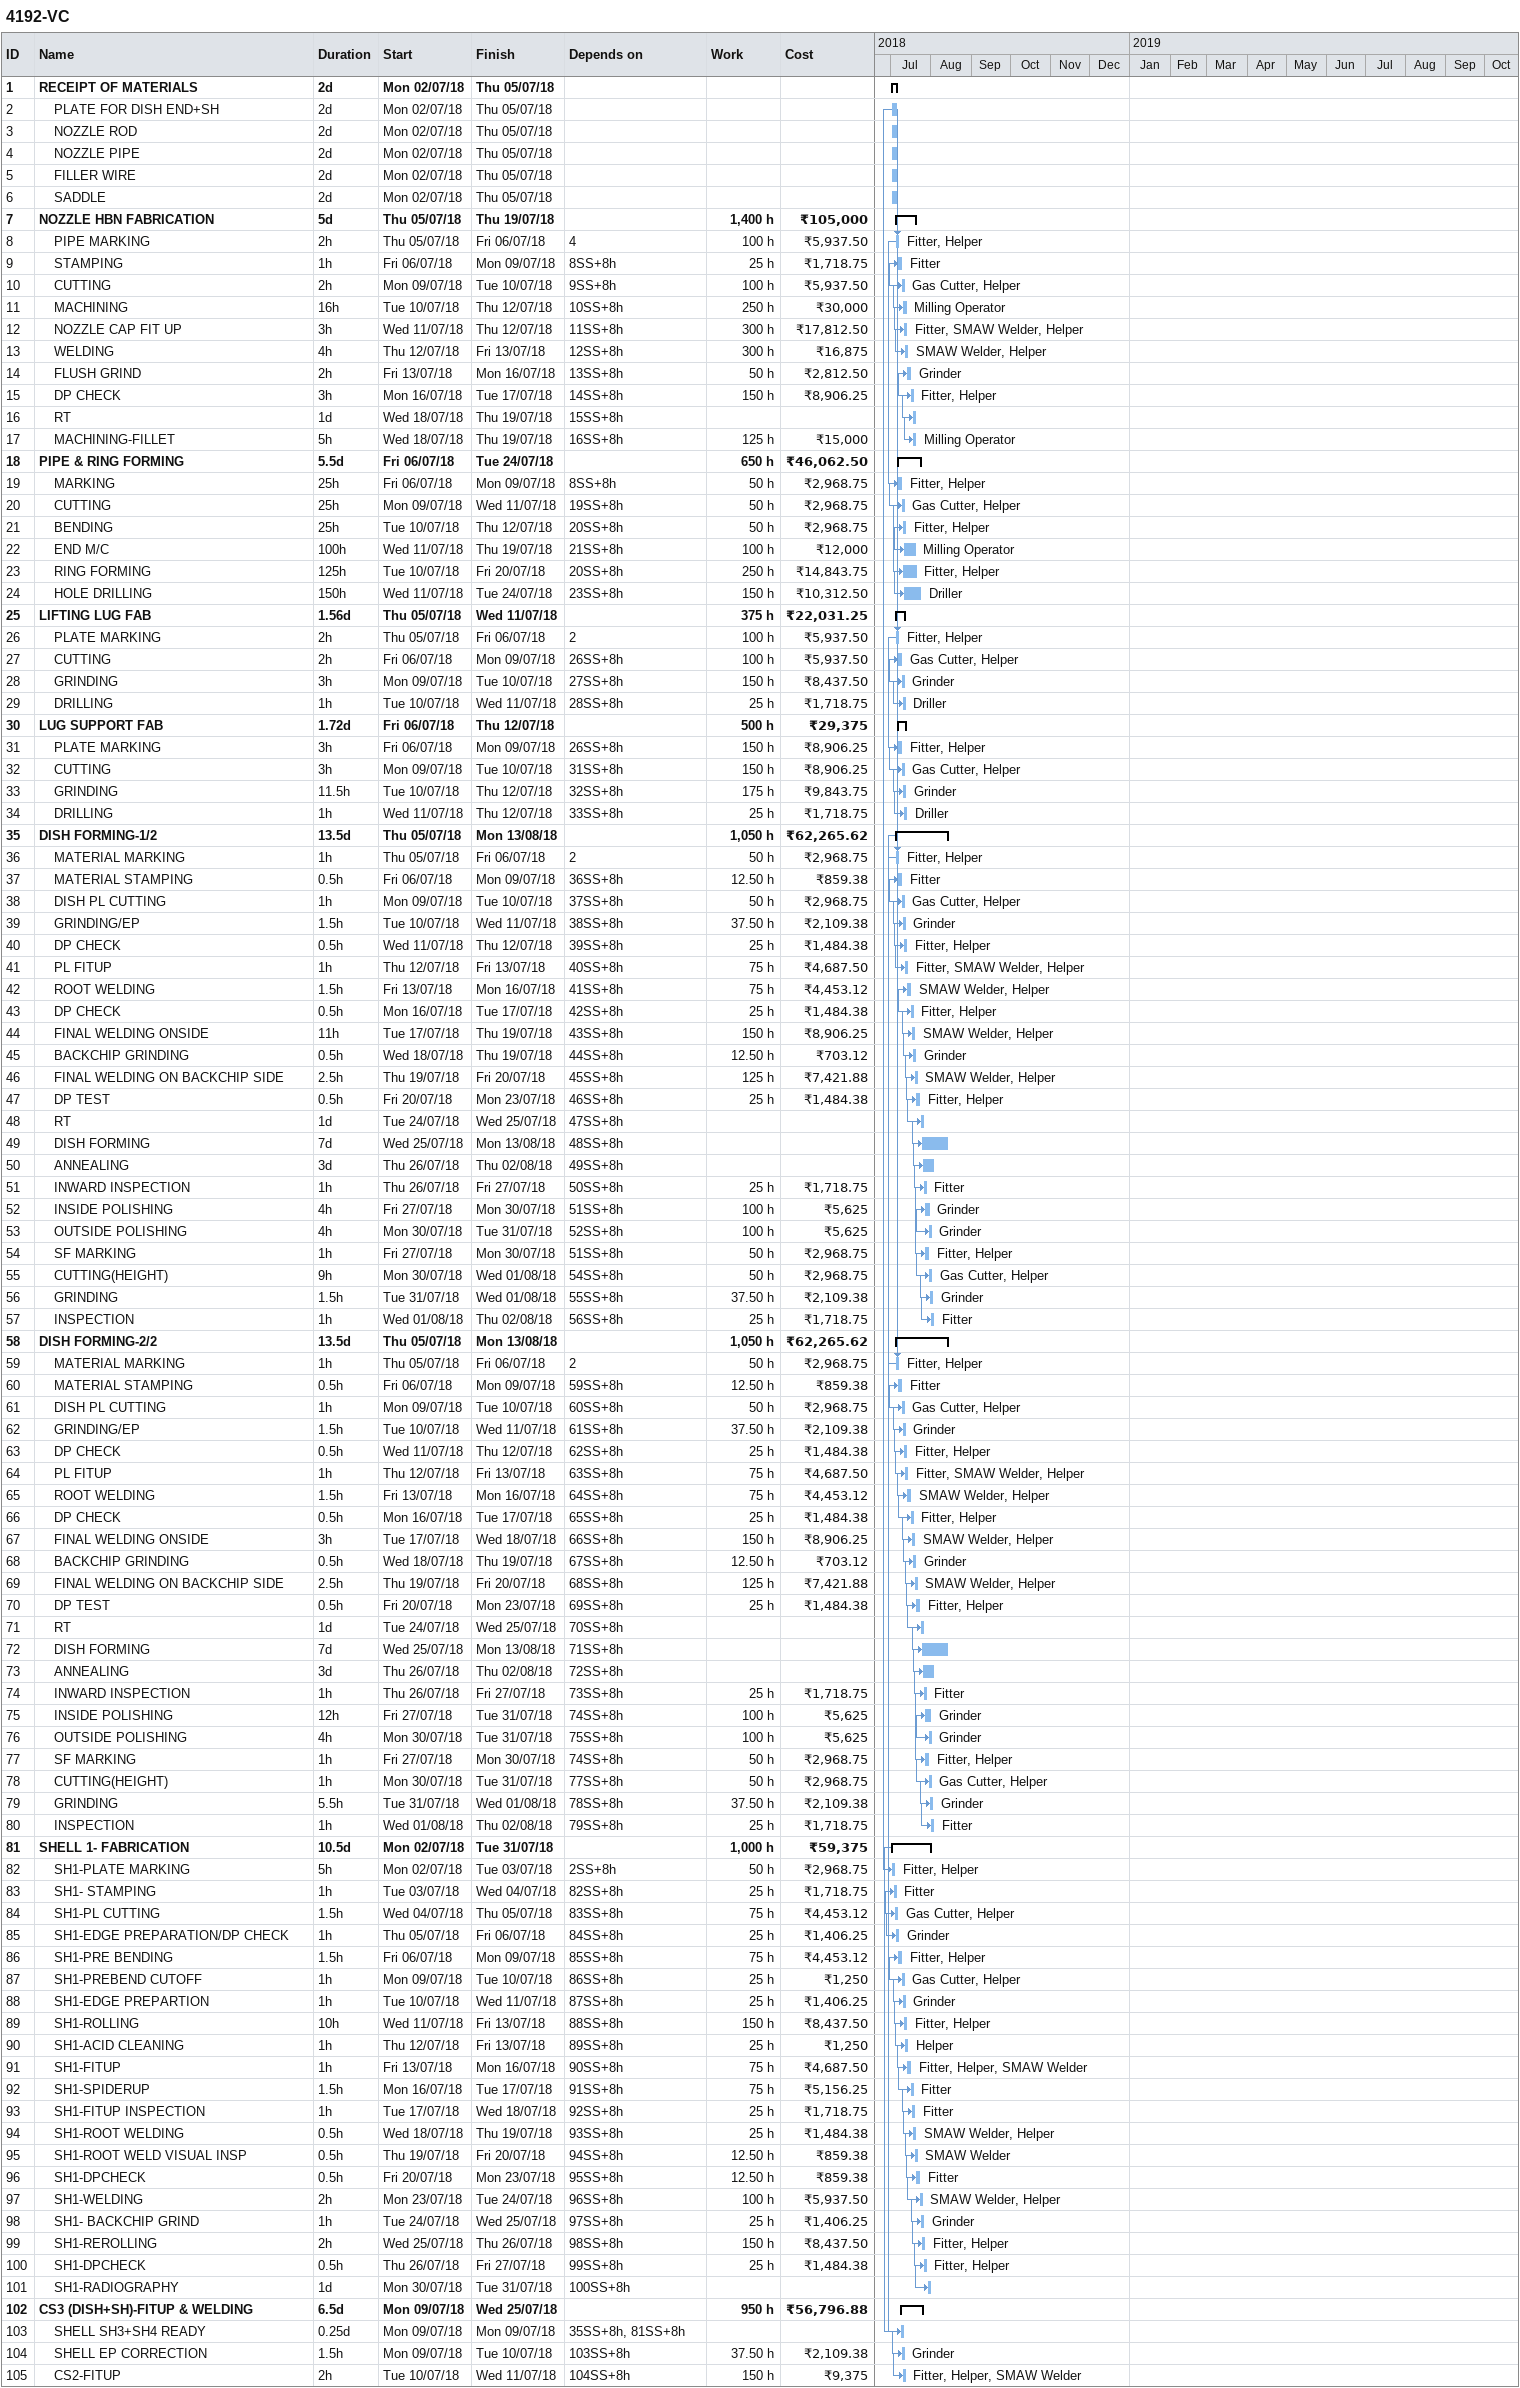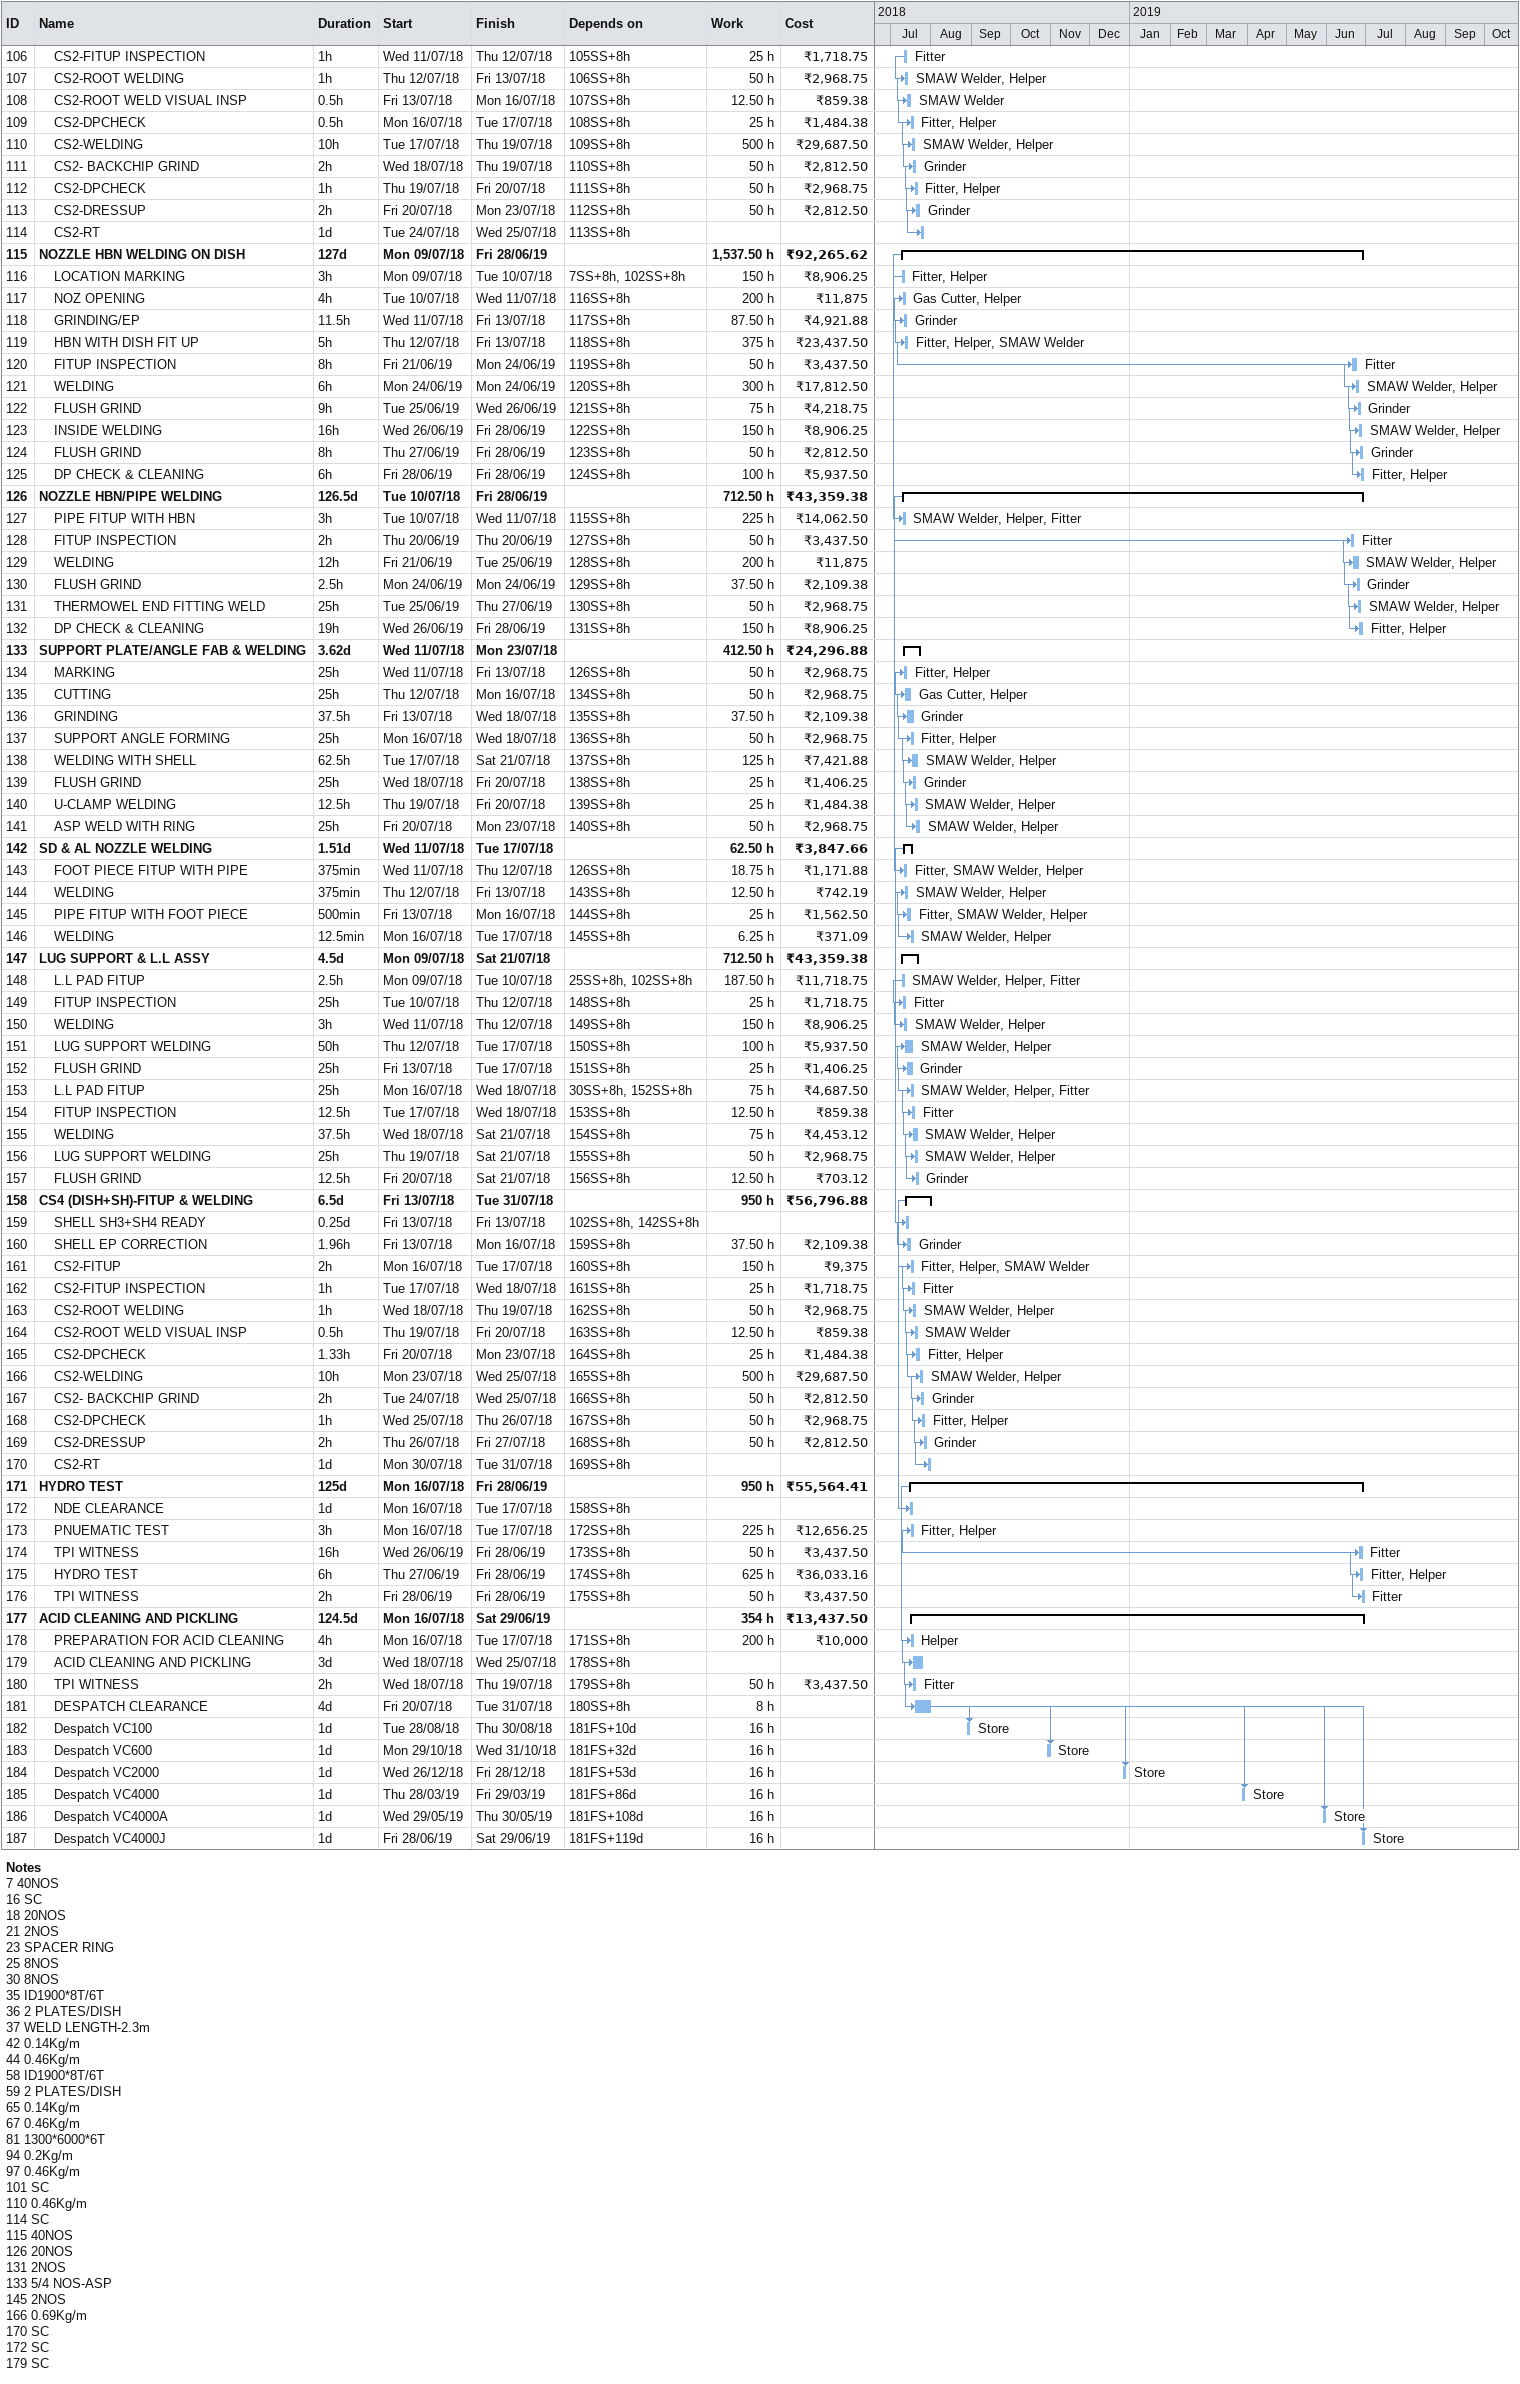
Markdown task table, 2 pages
4192-VC

| ID | Level | Task | Duration | Start | Finish | Predecessors | Resources | Work (h) | Cost (₹) |
|---|---|---|---|---|---|---|---|---|---|
| 1 | 1 | **RECEIPT OF MATERIALS** | 2d | 2018-07-02 | 2018-07-05 |  |  |  |  |
| 2 | 2 | PLATE FOR DISH END+SH | 2d | 2018-07-02 | 2018-07-05 |  |  |  |  |
| 3 | 2 | NOZZLE ROD | 2d | 2018-07-02 | 2018-07-05 |  |  |  |  |
| 4 | 2 | NOZZLE PIPE | 2d | 2018-07-02 | 2018-07-05 |  |  |  |  |
| 5 | 2 | FILLER WIRE | 2d | 2018-07-02 | 2018-07-05 |  |  |  |  |
| 6 | 2 | SADDLE | 2d | 2018-07-02 | 2018-07-05 |  |  |  |  |
| 7 | 1 | **NOZZLE HBN FABRICATION** | 5d | 2018-07-05 | 2018-07-19 |  |  | 1400 | 105000 |
| 8 | 2 | PIPE MARKING | 2h | 2018-07-05 | 2018-07-06 | 4 | Fitter, Helper | 100 | 5937.50 |
| 9 | 2 | STAMPING | 1h | 2018-07-06 | 2018-07-09 | 8SS+8h | Fitter | 25 | 1718.75 |
| 10 | 2 | CUTTING | 2h | 2018-07-09 | 2018-07-10 | 9SS+8h | Gas Cutter, Helper | 100 | 5937.50 |
| 11 | 2 | MACHINING | 16h | 2018-07-10 | 2018-07-12 | 10SS+8h | Milling Operator | 250 | 30000 |
| 12 | 2 | NOZZLE CAP FIT UP | 3h | 2018-07-11 | 2018-07-12 | 11SS+8h | Fitter, SMAW Welder, Helper | 300 | 17812.50 |
| 13 | 2 | WELDING | 4h | 2018-07-12 | 2018-07-13 | 12SS+8h | SMAW Welder, Helper | 300 | 16875 |
| 14 | 2 | FLUSH GRIND | 2h | 2018-07-13 | 2018-07-16 | 13SS+8h | Grinder | 50 | 2812.50 |
| 15 | 2 | DP CHECK | 3h | 2018-07-16 | 2018-07-17 | 14SS+8h | Fitter, Helper | 150 | 8906.25 |
| 16 | 2 | RT | 1d | 2018-07-18 | 2018-07-19 | 15SS+8h |  |  |  |
| 17 | 2 | MACHINING-FILLET | 5h | 2018-07-18 | 2018-07-19 | 16SS+8h | Milling Operator | 125 | 15000 |
| 18 | 1 | **PIPE & RING FORMING** | 5.5d | 2018-07-06 | 2018-07-24 |  |  | 650 | 46062.50 |
| 19 | 2 | MARKING | 25h | 2018-07-06 | 2018-07-09 | 8SS+8h | Fitter, Helper | 50 | 2968.75 |
| 20 | 2 | CUTTING | 25h | 2018-07-09 | 2018-07-11 | 19SS+8h | Gas Cutter, Helper | 50 | 2968.75 |
| 21 | 2 | BENDING | 25h | 2018-07-10 | 2018-07-12 | 20SS+8h | Fitter, Helper | 50 | 2968.75 |
| 22 | 2 | END M/C | 100h | 2018-07-11 | 2018-07-19 | 21SS+8h | Milling Operator | 100 | 12000 |
| 23 | 2 | RING FORMING | 125h | 2018-07-10 | 2018-07-20 | 20SS+8h | Fitter, Helper | 250 | 14843.75 |
| 24 | 2 | HOLE DRILLING | 150h | 2018-07-11 | 2018-07-24 | 23SS+8h | Driller | 150 | 10312.50 |
| 25 | 1 | **LIFTING LUG FAB** | 1.56d | 2018-07-05 | 2018-07-11 |  |  | 375 | 22031.25 |
| 26 | 2 | PLATE MARKING | 2h | 2018-07-05 | 2018-07-06 | 2 | Fitter, Helper | 100 | 5937.50 |
| 27 | 2 | CUTTING | 2h | 2018-07-06 | 2018-07-09 | 26SS+8h | Gas Cutter, Helper | 100 | 5937.50 |
| 28 | 2 | GRINDING | 3h | 2018-07-09 | 2018-07-10 | 27SS+8h | Grinder | 150 | 8437.50 |
| 29 | 2 | DRILLING | 1h | 2018-07-10 | 2018-07-11 | 28SS+8h | Driller | 25 | 1718.75 |
| 30 | 1 | **LUG SUPPORT FAB** | 1.72d | 2018-07-06 | 2018-07-12 |  |  | 500 | 29375 |
| 31 | 2 | PLATE MARKING | 3h | 2018-07-06 | 2018-07-09 | 26SS+8h | Fitter, Helper | 150 | 8906.25 |
| 32 | 2 | CUTTING | 3h | 2018-07-09 | 2018-07-10 | 31SS+8h | Gas Cutter, Helper | 150 | 8906.25 |
| 33 | 2 | GRINDING | 11.5h | 2018-07-10 | 2018-07-12 | 32SS+8h | Grinder | 175 | 9843.75 |
| 34 | 2 | DRILLING | 1h | 2018-07-11 | 2018-07-12 | 33SS+8h | Driller | 25 | 1718.75 |
| 35 | 1 | **DISH FORMING-1/2** | 13.5d | 2018-07-05 | 2018-08-13 |  |  | 1050 | 62265.62 |
| 36 | 2 | MATERIAL MARKING | 1h | 2018-07-05 | 2018-07-06 | 2 | Fitter, Helper | 50 | 2968.75 |
| 37 | 2 | MATERIAL STAMPING | 0.5h | 2018-07-06 | 2018-07-09 | 36SS+8h | Fitter | 12.50 | 859.38 |
| 38 | 2 | DISH PL CUTTING | 1h | 2018-07-09 | 2018-07-10 | 37SS+8h | Gas Cutter, Helper | 50 | 2968.75 |
| 39 | 2 | GRINDING/EP | 1.5h | 2018-07-10 | 2018-07-11 | 38SS+8h | Grinder | 37.50 | 2109.38 |
| 40 | 2 | DP CHECK | 0.5h | 2018-07-11 | 2018-07-12 | 39SS+8h | Fitter, Helper | 25 | 1484.38 |
| 41 | 2 | PL FITUP | 1h | 2018-07-12 | 2018-07-13 | 40SS+8h | Fitter, SMAW Welder, Helper | 75 | 4687.50 |
| 42 | 2 | ROOT WELDING | 1.5h | 2018-07-13 | 2018-07-16 | 41SS+8h | SMAW Welder, Helper | 75 | 4453.12 |
| 43 | 2 | DP CHECK | 0.5h | 2018-07-16 | 2018-07-17 | 42SS+8h | Fitter, Helper | 25 | 1484.38 |
| 44 | 2 | FINAL WELDING ONSIDE | 11h | 2018-07-17 | 2018-07-19 | 43SS+8h | SMAW Welder, Helper | 150 | 8906.25 |
| 45 | 2 | BACKCHIP GRINDING | 0.5h | 2018-07-18 | 2018-07-19 | 44SS+8h | Grinder | 12.50 | 703.12 |
| 46 | 2 | FINAL WELDING ON BACKCHIP SIDE | 2.5h | 2018-07-19 | 2018-07-20 | 45SS+8h | SMAW Welder, Helper | 125 | 7421.88 |
| 47 | 2 | DP TEST | 0.5h | 2018-07-20 | 2018-07-23 | 46SS+8h | Fitter, Helper | 25 | 1484.38 |
| 48 | 2 | RT | 1d | 2018-07-24 | 2018-07-25 | 47SS+8h |  |  |  |
| 49 | 2 | DISH FORMING | 7d | 2018-07-25 | 2018-08-13 | 48SS+8h |  |  |  |
| 50 | 2 | ANNEALING | 3d | 2018-07-26 | 2018-08-02 | 49SS+8h |  |  |  |
| 51 | 2 | INWARD INSPECTION | 1h | 2018-07-26 | 2018-07-27 | 50SS+8h | Fitter | 25 | 1718.75 |
| 52 | 2 | INSIDE POLISHING | 4h | 2018-07-27 | 2018-07-30 | 51SS+8h | Grinder | 100 | 5625 |
| 53 | 2 | OUTSIDE POLISHING | 4h | 2018-07-30 | 2018-07-31 | 52SS+8h | Grinder | 100 | 5625 |
| 54 | 2 | SF MARKING | 1h | 2018-07-27 | 2018-07-30 | 51SS+8h | Fitter, Helper | 50 | 2968.75 |
| 55 | 2 | CUTTING(HEIGHT) | 9h | 2018-07-30 | 2018-08-01 | 54SS+8h | Gas Cutter, Helper | 50 | 2968.75 |
| 56 | 2 | GRINDING | 1.5h | 2018-07-31 | 2018-08-01 | 55SS+8h | Grinder | 37.50 | 2109.38 |
| 57 | 2 | INSPECTION | 1h | 2018-08-01 | 2018-08-02 | 56SS+8h | Fitter | 25 | 1718.75 |
| 58 | 1 | **DISH FORMING-2/2** | 13.5d | 2018-07-05 | 2018-08-13 |  |  | 1050 | 62265.62 |
| 59 | 2 | MATERIAL MARKING | 1h | 2018-07-05 | 2018-07-06 | 2 | Fitter, Helper | 50 | 2968.75 |
| 60 | 2 | MATERIAL STAMPING | 0.5h | 2018-07-06 | 2018-07-09 | 59SS+8h | Fitter | 12.50 | 859.38 |
| 61 | 2 | DISH PL CUTTING | 1h | 2018-07-09 | 2018-07-10 | 60SS+8h | Gas Cutter, Helper | 50 | 2968.75 |
| 62 | 2 | GRINDING/EP | 1.5h | 2018-07-10 | 2018-07-11 | 61SS+8h | Grinder | 37.50 | 2109.38 |
| 63 | 2 | DP CHECK | 0.5h | 2018-07-11 | 2018-07-12 | 62SS+8h | Fitter, Helper | 25 | 1484.38 |
| 64 | 2 | PL FITUP | 1h | 2018-07-12 | 2018-07-13 | 63SS+8h | Fitter, SMAW Welder, Helper | 75 | 4687.50 |
| 65 | 2 | ROOT WELDING | 1.5h | 2018-07-13 | 2018-07-16 | 64SS+8h | SMAW Welder, Helper | 75 | 4453.12 |
| 66 | 2 | DP CHECK | 0.5h | 2018-07-16 | 2018-07-17 | 65SS+8h | Fitter, Helper | 25 | 1484.38 |
| 67 | 2 | FINAL WELDING ONSIDE | 3h | 2018-07-17 | 2018-07-18 | 66SS+8h | SMAW Welder, Helper | 150 | 8906.25 |
| 68 | 2 | BACKCHIP GRINDING | 0.5h | 2018-07-18 | 2018-07-19 | 67SS+8h | Grinder | 12.50 | 703.12 |
| 69 | 2 | FINAL WELDING ON BACKCHIP SIDE | 2.5h | 2018-07-19 | 2018-07-20 | 68SS+8h | SMAW Welder, Helper | 125 | 7421.88 |
| 70 | 2 | DP TEST | 0.5h | 2018-07-20 | 2018-07-23 | 69SS+8h | Fitter, Helper | 25 | 1484.38 |
| 71 | 2 | RT | 1d | 2018-07-24 | 2018-07-25 | 70SS+8h |  |  |  |
| 72 | 2 | DISH FORMING | 7d | 2018-07-25 | 2018-08-13 | 71SS+8h |  |  |  |
| 73 | 2 | ANNEALING | 3d | 2018-07-26 | 2018-08-02 | 72SS+8h |  |  |  |
| 74 | 2 | INWARD INSPECTION | 1h | 2018-07-26 | 2018-07-27 | 73SS+8h | Fitter | 25 | 1718.75 |
| 75 | 2 | INSIDE POLISHING | 12h | 2018-07-27 | 2018-07-31 | 74SS+8h | Grinder | 100 | 5625 |
| 76 | 2 | OUTSIDE POLISHING | 4h | 2018-07-30 | 2018-07-31 | 75SS+8h | Grinder | 100 | 5625 |
| 77 | 2 | SF MARKING | 1h | 2018-07-27 | 2018-07-30 | 74SS+8h | Fitter, Helper | 50 | 2968.75 |
| 78 | 2 | CUTTING(HEIGHT) | 1h | 2018-07-30 | 2018-07-31 | 77SS+8h | Gas Cutter, Helper | 50 | 2968.75 |
| 79 | 2 | GRINDING | 5.5h | 2018-07-31 | 2018-08-01 | 78SS+8h | Grinder | 37.50 | 2109.38 |
| 80 | 2 | INSPECTION | 1h | 2018-08-01 | 2018-08-02 | 79SS+8h | Fitter | 25 | 1718.75 |
| 81 | 1 | **SHELL 1- FABRICATION** | 10.5d | 2018-07-02 | 2018-07-31 |  |  | 1000 | 59375 |
| 82 | 2 | SH1-PLATE MARKING | 5h | 2018-07-02 | 2018-07-03 | 2SS+8h | Fitter, Helper | 50 | 2968.75 |
| 83 | 2 | SH1- STAMPING | 1h | 2018-07-03 | 2018-07-04 | 82SS+8h | Fitter | 25 | 1718.75 |
| 84 | 2 | SH1-PL CUTTING | 1.5h | 2018-07-04 | 2018-07-05 | 83SS+8h | Gas Cutter, Helper | 75 | 4453.12 |
| 85 | 2 | SH1-EDGE PREPARATION/DP CHECK | 1h | 2018-07-05 | 2018-07-06 | 84SS+8h | Grinder | 25 | 1406.25 |
| 86 | 2 | SH1-PRE BENDING | 1.5h | 2018-07-06 | 2018-07-09 | 85SS+8h | Fitter, Helper | 75 | 4453.12 |
| 87 | 2 | SH1-PREBEND CUTOFF | 1h | 2018-07-09 | 2018-07-10 | 86SS+8h | Gas Cutter, Helper | 25 | 1250 |
| 88 | 2 | SH1-EDGE PREPARTION | 1h | 2018-07-10 | 2018-07-11 | 87SS+8h | Grinder | 25 | 1406.25 |
| 89 | 2 | SH1-ROLLING | 10h | 2018-07-11 | 2018-07-13 | 88SS+8h | Fitter, Helper | 150 | 8437.50 |
| 90 | 2 | SH1-ACID CLEANING | 1h | 2018-07-12 | 2018-07-13 | 89SS+8h | Helper | 25 | 1250 |
| 91 | 2 | SH1-FITUP | 1h | 2018-07-13 | 2018-07-16 | 90SS+8h | Fitter, Helper, SMAW Welder | 75 | 4687.50 |
| 92 | 2 | SH1-SPIDERUP | 1.5h | 2018-07-16 | 2018-07-17 | 91SS+8h | Fitter | 75 | 5156.25 |
| 93 | 2 | SH1-FITUP INSPECTION | 1h | 2018-07-17 | 2018-07-18 | 92SS+8h | Fitter | 25 | 1718.75 |
| 94 | 2 | SH1-ROOT WELDING | 0.5h | 2018-07-18 | 2018-07-19 | 93SS+8h | SMAW Welder, Helper | 25 | 1484.38 |
| 95 | 2 | SH1-ROOT WELD VISUAL INSP | 0.5h | 2018-07-19 | 2018-07-20 | 94SS+8h | SMAW Welder | 12.50 | 859.38 |
| 96 | 2 | SH1-DPCHECK | 0.5h | 2018-07-20 | 2018-07-23 | 95SS+8h | Fitter | 12.50 | 859.38 |
| 97 | 2 | SH1-WELDING | 2h | 2018-07-23 | 2018-07-24 | 96SS+8h | SMAW Welder, Helper | 100 | 5937.50 |
| 98 | 2 | SH1- BACKCHIP GRIND | 1h | 2018-07-24 | 2018-07-25 | 97SS+8h | Grinder | 25 | 1406.25 |
| 99 | 2 | SH1-REROLLING | 2h | 2018-07-25 | 2018-07-26 | 98SS+8h | Fitter, Helper | 150 | 8437.50 |
| 100 | 2 | SH1-DPCHECK | 0.5h | 2018-07-26 | 2018-07-27 | 99SS+8h | Fitter, Helper | 25 | 1484.38 |
| 101 | 2 | SH1-RADIOGRAPHY | 1d | 2018-07-30 | 2018-07-31 | 100SS+8h |  |  |  |
| 102 | 1 | **CS3 (DISH+SH)-FITUP & WELDING** | 6.5d | 2018-07-09 | 2018-07-25 |  |  | 950 | 56796.88 |
| 103 | 2 | SHELL SH3+SH4 READY | 0.25d | 2018-07-09 | 2018-07-09 | 35SS+8h, 81SS+8h |  |  |  |
| 104 | 2 | SHELL EP CORRECTION | 1.5h | 2018-07-09 | 2018-07-10 | 103SS+8h | Grinder | 37.50 | 2109.38 |
| 105 | 2 | CS2-FITUP | 2h | 2018-07-10 | 2018-07-11 | 104SS+8h | Fitter, Helper, SMAW Welder | 150 | 9375 |
| 106 | 2 | CS2-FITUP INSPECTION | 1h | 2018-07-11 | 2018-07-12 | 105SS+8h | Fitter | 25 | 1718.75 |
| 107 | 2 | CS2-ROOT WELDING | 1h | 2018-07-12 | 2018-07-13 | 106SS+8h | SMAW Welder, Helper | 50 | 2968.75 |
| 108 | 2 | CS2-ROOT WELD VISUAL INSP | 0.5h | 2018-07-13 | 2018-07-16 | 107SS+8h | SMAW Welder | 12.50 | 859.38 |
| 109 | 2 | CS2-DPCHECK | 0.5h | 2018-07-16 | 2018-07-17 | 108SS+8h | Fitter, Helper | 25 | 1484.38 |
| 110 | 2 | CS2-WELDING | 10h | 2018-07-17 | 2018-07-19 | 109SS+8h | SMAW Welder, Helper | 500 | 29687.50 |
| 111 | 2 | CS2- BACKCHIP GRIND | 2h | 2018-07-18 | 2018-07-19 | 110SS+8h | Grinder | 50 | 2812.50 |
| 112 | 2 | CS2-DPCHECK | 1h | 2018-07-19 | 2018-07-20 | 111SS+8h | Fitter, Helper | 50 | 2968.75 |
| 113 | 2 | CS2-DRESSUP | 2h | 2018-07-20 | 2018-07-23 | 112SS+8h | Grinder | 50 | 2812.50 |
| 114 | 2 | CS2-RT | 1d | 2018-07-24 | 2018-07-25 | 113SS+8h |  |  |  |
| 115 | 1 | **NOZZLE HBN WELDING ON DISH** | 127d | 2018-07-09 | 2019-06-28 |  |  | 1537.50 | 92265.62 |
| 116 | 2 | LOCATION MARKING | 3h | 2018-07-09 | 2018-07-10 | 7SS+8h, 102SS+8h | Fitter, Helper | 150 | 8906.25 |
| 117 | 2 | NOZ OPENING | 4h | 2018-07-10 | 2018-07-11 | 116SS+8h | Gas Cutter, Helper | 200 | 11875 |
| 118 | 2 | GRINDING/EP | 11.5h | 2018-07-11 | 2018-07-13 | 117SS+8h | Grinder | 87.50 | 4921.88 |
| 119 | 2 | HBN WITH DISH FIT UP | 5h | 2018-07-12 | 2018-07-13 | 118SS+8h | Fitter, Helper, SMAW Welder | 375 | 23437.50 |
| 120 | 2 | FITUP INSPECTION | 8h | 2019-06-21 | 2019-06-24 | 119SS+8h | Fitter | 50 | 3437.50 |
| 121 | 2 | WELDING | 6h | 2019-06-24 | 2019-06-24 | 120SS+8h | SMAW Welder, Helper | 300 | 17812.50 |
| 122 | 2 | FLUSH GRIND | 9h | 2019-06-25 | 2019-06-26 | 121SS+8h | Grinder | 75 | 4218.75 |
| 123 | 2 | INSIDE WELDING | 16h | 2019-06-26 | 2019-06-28 | 122SS+8h | SMAW Welder, Helper | 150 | 8906.25 |
| 124 | 2 | FLUSH GRIND | 8h | 2019-06-27 | 2019-06-28 | 123SS+8h | Grinder | 50 | 2812.50 |
| 125 | 2 | DP CHECK & CLEANING | 6h | 2019-06-28 | 2019-06-28 | 124SS+8h | Fitter, Helper | 100 | 5937.50 |
| 126 | 1 | **NOZZLE HBN/PIPE WELDING** | 126.5d | 2018-07-10 | 2019-06-28 |  |  | 712.50 | 43359.38 |
| 127 | 2 | PIPE FITUP WITH HBN | 3h | 2018-07-10 | 2018-07-11 | 115SS+8h | SMAW Welder, Helper, Fitter | 225 | 14062.50 |
| 128 | 2 | FITUP INSPECTION | 2h | 2019-06-20 | 2019-06-20 | 127SS+8h | Fitter | 50 | 3437.50 |
| 129 | 2 | WELDING | 12h | 2019-06-21 | 2019-06-25 | 128SS+8h | SMAW Welder, Helper | 200 | 11875 |
| 130 | 2 | FLUSH GRIND | 2.5h | 2019-06-24 | 2019-06-24 | 129SS+8h | Grinder | 37.50 | 2109.38 |
| 131 | 2 | THERMOWEL END FITTING WELD | 25h | 2019-06-25 | 2019-06-27 | 130SS+8h | SMAW Welder, Helper | 50 | 2968.75 |
| 132 | 2 | DP CHECK & CLEANING | 19h | 2019-06-26 | 2019-06-28 | 131SS+8h | Fitter, Helper | 150 | 8906.25 |
| 133 | 1 | **SUPPORT PLATE/ANGLE FAB & WELDING** | 3.62d | 2018-07-11 | 2018-07-23 |  |  | 412.50 | 24296.88 |
| 134 | 2 | MARKING | 25h | 2018-07-11 | 2018-07-13 | 126SS+8h | Fitter, Helper | 50 | 2968.75 |
| 135 | 2 | CUTTING | 25h | 2018-07-12 | 2018-07-16 | 134SS+8h | Gas Cutter, Helper | 50 | 2968.75 |
| 136 | 2 | GRINDING | 37.5h | 2018-07-13 | 2018-07-18 | 135SS+8h | Grinder | 37.50 | 2109.38 |
| 137 | 2 | SUPPORT ANGLE FORMING | 25h | 2018-07-16 | 2018-07-18 | 136SS+8h | Fitter, Helper | 50 | 2968.75 |
| 138 | 2 | WELDING WITH SHELL | 62.5h | 2018-07-17 | 2018-07-21 | 137SS+8h | SMAW Welder, Helper | 125 | 7421.88 |
| 139 | 2 | FLUSH GRIND | 25h | 2018-07-18 | 2018-07-20 | 138SS+8h | Grinder | 25 | 1406.25 |
| 140 | 2 | U-CLAMP WELDING | 12.5h | 2018-07-19 | 2018-07-20 | 139SS+8h | SMAW Welder, Helper | 25 | 1484.38 |
| 141 | 2 | ASP WELD WITH RING | 25h | 2018-07-20 | 2018-07-23 | 140SS+8h | SMAW Welder, Helper | 50 | 2968.75 |
| 142 | 1 | **SD & AL NOZZLE WELDING** | 1.51d | 2018-07-11 | 2018-07-17 |  |  | 62.50 | 3847.66 |
| 143 | 2 | FOOT PIECE FITUP WITH PIPE | 375min | 2018-07-11 | 2018-07-12 | 126SS+8h | Fitter, SMAW Welder, Helper | 18.75 | 1171.88 |
| 144 | 2 | WELDING | 375min | 2018-07-12 | 2018-07-13 | 143SS+8h | SMAW Welder, Helper | 12.50 | 742.19 |
| 145 | 2 | PIPE FITUP WITH FOOT PIECE | 500min | 2018-07-13 | 2018-07-16 | 144SS+8h | Fitter, SMAW Welder, Helper | 25 | 1562.50 |
| 146 | 2 | WELDING | 12.5min | 2018-07-16 | 2018-07-17 | 145SS+8h | SMAW Welder, Helper | 6.25 | 371.09 |
| 147 | 1 | **LUG SUPPORT & L.L ASSY** | 4.5d | 2018-07-09 | 2018-07-21 |  |  | 712.50 | 43359.38 |
| 148 | 2 | L.L PAD FITUP | 2.5h | 2018-07-09 | 2018-07-10 | 25SS+8h, 102SS+8h | SMAW Welder, Helper, Fitter | 187.50 | 11718.75 |
| 149 | 2 | FITUP INSPECTION | 25h | 2018-07-10 | 2018-07-12 | 148SS+8h | Fitter | 25 | 1718.75 |
| 150 | 2 | WELDING | 3h | 2018-07-11 | 2018-07-12 | 149SS+8h | SMAW Welder, Helper | 150 | 8906.25 |
| 151 | 2 | LUG SUPPORT WELDING | 50h | 2018-07-12 | 2018-07-17 | 150SS+8h | SMAW Welder, Helper | 100 | 5937.50 |
| 152 | 2 | FLUSH GRIND | 25h | 2018-07-13 | 2018-07-17 | 151SS+8h | Grinder | 25 | 1406.25 |
| 153 | 2 | L.L PAD FITUP | 25h | 2018-07-16 | 2018-07-18 | 30SS+8h, 152SS+8h | SMAW Welder, Helper, Fitter | 75 | 4687.50 |
| 154 | 2 | FITUP INSPECTION | 12.5h | 2018-07-17 | 2018-07-18 | 153SS+8h | Fitter | 12.50 | 859.38 |
| 155 | 2 | WELDING | 37.5h | 2018-07-18 | 2018-07-21 | 154SS+8h | SMAW Welder, Helper | 75 | 4453.12 |
| 156 | 2 | LUG SUPPORT WELDING | 25h | 2018-07-19 | 2018-07-21 | 155SS+8h | SMAW Welder, Helper | 50 | 2968.75 |
| 157 | 2 | FLUSH GRIND | 12.5h | 2018-07-20 | 2018-07-21 | 156SS+8h | Grinder | 12.50 | 703.12 |
| 158 | 1 | **CS4 (DISH+SH)-FITUP & WELDING** | 6.5d | 2018-07-13 | 2018-07-31 |  |  | 950 | 56796.88 |
| 159 | 2 | SHELL SH3+SH4 READY | 0.25d | 2018-07-13 | 2018-07-13 | 102SS+8h, 142SS+8h |  |  |  |
| 160 | 2 | SHELL EP CORRECTION | 1.96h | 2018-07-13 | 2018-07-16 | 159SS+8h | Grinder | 37.50 | 2109.38 |
| 161 | 2 | CS2-FITUP | 2h | 2018-07-16 | 2018-07-17 | 160SS+8h | Fitter, Helper, SMAW Welder | 150 | 9375 |
| 162 | 2 | CS2-FITUP INSPECTION | 1h | 2018-07-17 | 2018-07-18 | 161SS+8h | Fitter | 25 | 1718.75 |
| 163 | 2 | CS2-ROOT WELDING | 1h | 2018-07-18 | 2018-07-19 | 162SS+8h | SMAW Welder, Helper | 50 | 2968.75 |
| 164 | 2 | CS2-ROOT WELD VISUAL INSP | 0.5h | 2018-07-19 | 2018-07-20 | 163SS+8h | SMAW Welder | 12.50 | 859.38 |
| 165 | 2 | CS2-DPCHECK | 1.33h | 2018-07-20 | 2018-07-23 | 164SS+8h | Fitter, Helper | 25 | 1484.38 |
| 166 | 2 | CS2-WELDING | 10h | 2018-07-23 | 2018-07-25 | 165SS+8h | SMAW Welder, Helper | 500 | 29687.50 |
| 167 | 2 | CS2- BACKCHIP GRIND | 2h | 2018-07-24 | 2018-07-25 | 166SS+8h | Grinder | 50 | 2812.50 |
| 168 | 2 | CS2-DPCHECK | 1h | 2018-07-25 | 2018-07-26 | 167SS+8h | Fitter, Helper | 50 | 2968.75 |
| 169 | 2 | CS2-DRESSUP | 2h | 2018-07-26 | 2018-07-27 | 168SS+8h | Grinder | 50 | 2812.50 |
| 170 | 2 | CS2-RT | 1d | 2018-07-30 | 2018-07-31 | 169SS+8h |  |  |  |
| 171 | 1 | **HYDRO TEST** | 125d | 2018-07-16 | 2019-06-28 |  |  | 950 | 55564.41 |
| 172 | 2 | NDE CLEARANCE | 1d | 2018-07-16 | 2018-07-17 | 158SS+8h |  |  |  |
| 173 | 2 | PNUEMATIC TEST | 3h | 2018-07-16 | 2018-07-17 | 172SS+8h | Fitter, Helper | 225 | 12656.25 |
| 174 | 2 | TPI WITNESS | 16h | 2019-06-26 | 2019-06-28 | 173SS+8h | Fitter | 50 | 3437.50 |
| 175 | 2 | HYDRO TEST | 6h | 2019-06-27 | 2019-06-28 | 174SS+8h | Fitter, Helper | 625 | 36033.16 |
| 176 | 2 | TPI WITNESS | 2h | 2019-06-28 | 2019-06-28 | 175SS+8h | Fitter | 50 | 3437.50 |
| 177 | 1 | **ACID CLEANING AND PICKLING** | 124.5d | 2018-07-16 | 2019-06-29 |  |  | 354 | 13437.50 |
| 178 | 2 | PREPARATION FOR ACID CLEANING | 4h | 2018-07-16 | 2018-07-17 | 171SS+8h | Helper | 200 | 10000 |
| 179 | 2 | ACID CLEANING AND PICKLING | 3d | 2018-07-18 | 2018-07-25 | 178SS+8h |  |  |  |
| 180 | 2 | TPI WITNESS | 2h | 2018-07-18 | 2018-07-19 | 179SS+8h | Fitter | 50 | 3437.50 |
| 181 | 2 | DESPATCH CLEARANCE | 4d | 2018-07-20 | 2018-07-31 | 180SS+8h |  | 8 |  |
| 182 | 2 | Despatch VC100 | 1d | 2018-08-28 | 2018-08-30 | 181FS+10d | Store | 16 |  |
| 183 | 2 | Despatch VC600 | 1d | 2018-10-29 | 2018-10-31 | 181FS+32d | Store | 16 |  |
| 184 | 2 | Despatch VC2000 | 1d | 2018-12-26 | 2018-12-28 | 181FS+53d | Store | 16 |  |
| 185 | 2 | Despatch VC4000 | 1d | 2019-03-28 | 2019-03-29 | 181FS+86d | Store | 16 |  |
| 186 | 2 | Despatch VC4000A | 1d | 2019-05-29 | 2019-05-30 | 181FS+108d | Store | 16 |  |
| 187 | 2 | Despatch VC4000J | 1d | 2019-06-28 | 2019-06-29 | 181FS+119d | Store | 16 |  |

Notes
- 7: 40NOS
- 16: SC
- 18: 20NOS
- 21: 2NOS
- 23: SPACER RING
- 25: 8NOS
- 30: 8NOS
- 35: ID1900*8T/6T
- 36: 2 PLATES/DISH
- 37: WELD LENGTH-2.3m
- 42: 0.14Kg/m
- 44: 0.46Kg/m
- 58: ID1900*8T/6T
- 59: 2 PLATES/DISH
- 65: 0.14Kg/m
- 67: 0.46Kg/m
- 81: 1300*6000*6T
- 94: 0.2Kg/m
- 97: 0.46Kg/m
- 101: SC
- 110: 0.46Kg/m
- 114: SC
- 115: 40NOS
- 126: 20NOS
- 131: 2NOS
- 133: 5/4 NOS-ASP
- 145: 2NOS
- 166: 0.69Kg/m
- 170: SC
- 172: SC
- 179: SC
